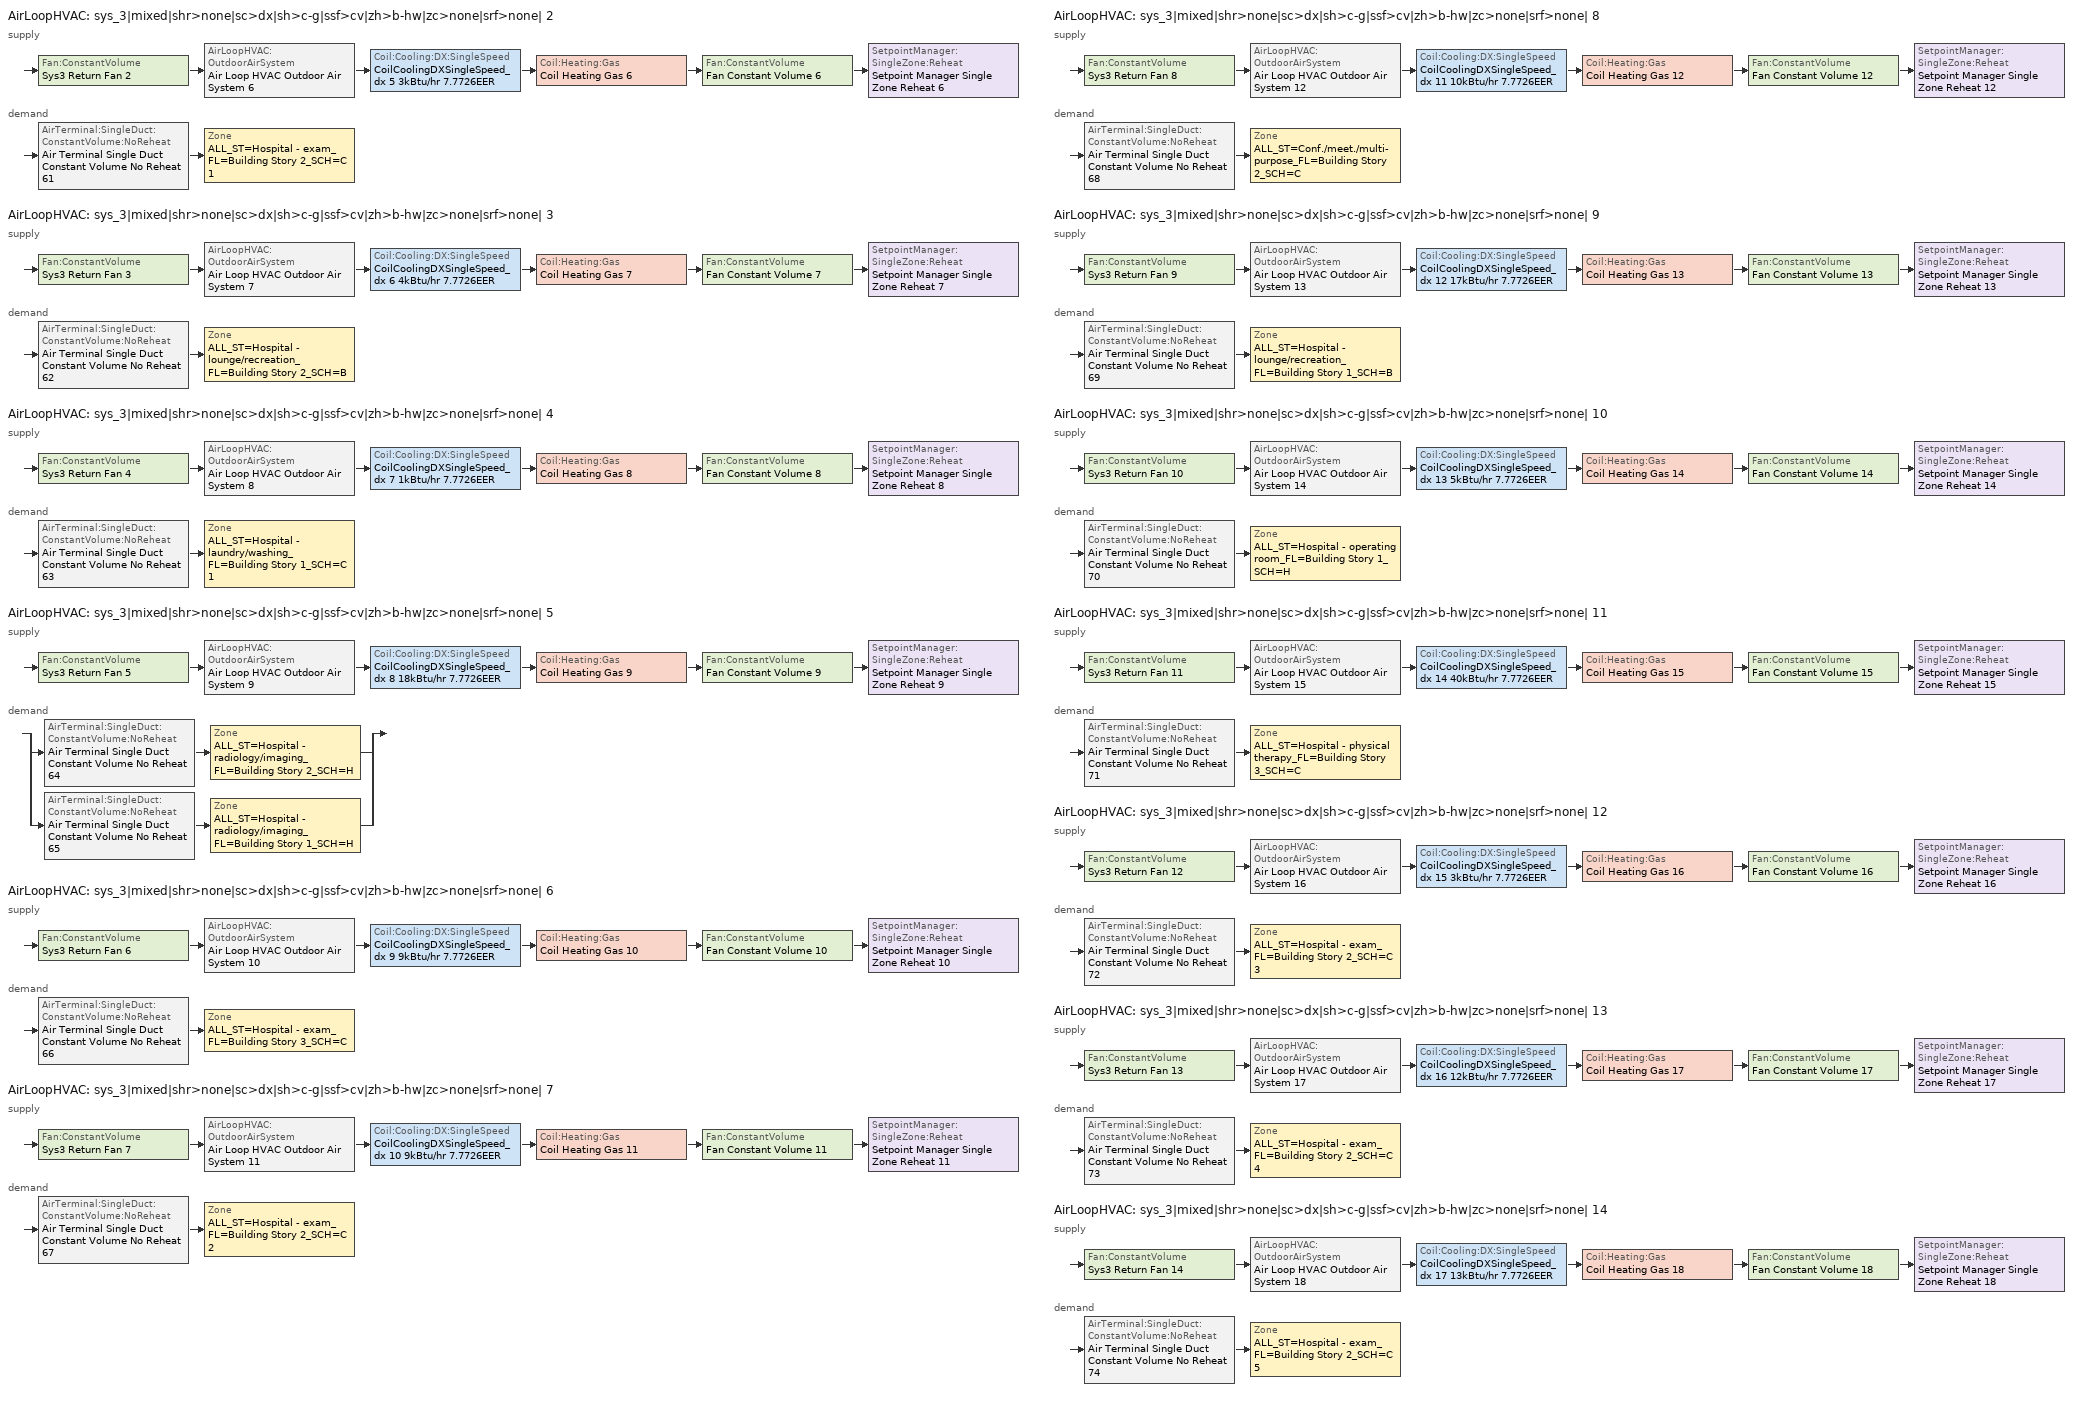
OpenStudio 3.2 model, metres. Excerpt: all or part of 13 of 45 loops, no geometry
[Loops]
AirLoopHVAC 'sys_3|mixed|shr>none|sc>dx|sh>c-g|ssf>cv|zh>b-hw|zc>none|srf>none| 2'
 supply: Fan:ConstantVolume 'Sys3 Return Fan 2' > AirLoopHVAC:OutdoorAirSystem 'Air Loop HVAC Outdoor Air System 6' > Coil:Cooling:DX:SingleSpeed 'CoilCoolingDXSingleSpeed_dx 5 3kBtu/hr 7.7726EER' > Coil:Heating:Gas 'Coil Heating Gas 6' > Fan:ConstantVolume 'Fan Constant Volume 6' > SetpointManager:SingleZone:Reheat 'Setpoint Manager Single Zone Reheat 6'
 demand: AirTerminal:SingleDuct:ConstantVolume:NoReheat 'Air Terminal Single Duct Constant Volume No Reheat 61' > Zone 'ALL_ST=Hospital - exam_FL=Building Story 2_SCH=C 1'
AirLoopHVAC 'sys_3|mixed|shr>none|sc>dx|sh>c-g|ssf>cv|zh>b-hw|zc>none|srf>none| 3'
 supply: Fan:ConstantVolume 'Sys3 Return Fan 3' > AirLoopHVAC:OutdoorAirSystem 'Air Loop HVAC Outdoor Air System 7' > Coil:Cooling:DX:SingleSpeed 'CoilCoolingDXSingleSpeed_dx 6 4kBtu/hr 7.7726EER' > Coil:Heating:Gas 'Coil Heating Gas 7' > Fan:ConstantVolume 'Fan Constant Volume 7' > SetpointManager:SingleZone:Reheat 'Setpoint Manager Single Zone Reheat 7'
 demand: AirTerminal:SingleDuct:ConstantVolume:NoReheat 'Air Terminal Single Duct Constant Volume No Reheat 62' > Zone 'ALL_ST=Hospital - lounge/recreation_FL=Building Story 2_SCH=B'
AirLoopHVAC 'sys_3|mixed|shr>none|sc>dx|sh>c-g|ssf>cv|zh>b-hw|zc>none|srf>none| 4'
 supply: Fan:ConstantVolume 'Sys3 Return Fan 4' > AirLoopHVAC:OutdoorAirSystem 'Air Loop HVAC Outdoor Air System 8' > Coil:Cooling:DX:SingleSpeed 'CoilCoolingDXSingleSpeed_dx 7 1kBtu/hr 7.7726EER' > Coil:Heating:Gas 'Coil Heating Gas 8' > Fan:ConstantVolume 'Fan Constant Volume 8' > SetpointManager:SingleZone:Reheat 'Setpoint Manager Single Zone Reheat 8'
 demand: AirTerminal:SingleDuct:ConstantVolume:NoReheat 'Air Terminal Single Duct Constant Volume No Reheat 63' > Zone 'ALL_ST=Hospital - laundry/washing_FL=Building Story 1_SCH=C 1'
AirLoopHVAC 'sys_3|mixed|shr>none|sc>dx|sh>c-g|ssf>cv|zh>b-hw|zc>none|srf>none| 5'
 supply: Fan:ConstantVolume 'Sys3 Return Fan 5' > AirLoopHVAC:OutdoorAirSystem 'Air Loop HVAC Outdoor Air System 9' > Coil:Cooling:DX:SingleSpeed 'CoilCoolingDXSingleSpeed_dx 8 18kBtu/hr 7.7726EER' > Coil:Heating:Gas 'Coil Heating Gas 9' > Fan:ConstantVolume 'Fan Constant Volume 9' > SetpointManager:SingleZone:Reheat 'Setpoint Manager Single Zone Reheat 9'
 demand: split
  | AirTerminal:SingleDuct:ConstantVolume:NoReheat 'Air Terminal Single Duct Constant Volume No Reheat 64' > Zone 'ALL_ST=Hospital - radiology/imaging_FL=Building Story 2_SCH=H'
  | AirTerminal:SingleDuct:ConstantVolume:NoReheat 'Air Terminal Single Duct Constant Volume No Reheat 65' > Zone 'ALL_ST=Hospital - radiology/imaging_FL=Building Story 1_SCH=H'
AirLoopHVAC 'sys_3|mixed|shr>none|sc>dx|sh>c-g|ssf>cv|zh>b-hw|zc>none|srf>none| 6'
 supply: Fan:ConstantVolume 'Sys3 Return Fan 6' > AirLoopHVAC:OutdoorAirSystem 'Air Loop HVAC Outdoor Air System 10' > Coil:Cooling:DX:SingleSpeed 'CoilCoolingDXSingleSpeed_dx 9 9kBtu/hr 7.7726EER' > Coil:Heating:Gas 'Coil Heating Gas 10' > Fan:ConstantVolume 'Fan Constant Volume 10' > SetpointManager:SingleZone:Reheat 'Setpoint Manager Single Zone Reheat 10'
 demand: AirTerminal:SingleDuct:ConstantVolume:NoReheat 'Air Terminal Single Duct Constant Volume No Reheat 66' > Zone 'ALL_ST=Hospital - exam_FL=Building Story 3_SCH=C'
AirLoopHVAC 'sys_3|mixed|shr>none|sc>dx|sh>c-g|ssf>cv|zh>b-hw|zc>none|srf>none| 7'
 supply: Fan:ConstantVolume 'Sys3 Return Fan 7' > AirLoopHVAC:OutdoorAirSystem 'Air Loop HVAC Outdoor Air System 11' > Coil:Cooling:DX:SingleSpeed 'CoilCoolingDXSingleSpeed_dx 10 9kBtu/hr 7.7726EER' > Coil:Heating:Gas 'Coil Heating Gas 11' > Fan:ConstantVolume 'Fan Constant Volume 11' > SetpointManager:SingleZone:Reheat 'Setpoint Manager Single Zone Reheat 11'
 demand: AirTerminal:SingleDuct:ConstantVolume:NoReheat 'Air Terminal Single Duct Constant Volume No Reheat 67' > Zone 'ALL_ST=Hospital - exam_FL=Building Story 2_SCH=C 2'
AirLoopHVAC 'sys_3|mixed|shr>none|sc>dx|sh>c-g|ssf>cv|zh>b-hw|zc>none|srf>none| 8'
 supply: Fan:ConstantVolume 'Sys3 Return Fan 8' > AirLoopHVAC:OutdoorAirSystem 'Air Loop HVAC Outdoor Air System 12' > Coil:Cooling:DX:SingleSpeed 'CoilCoolingDXSingleSpeed_dx 11 10kBtu/hr 7.7726EER' > Coil:Heating:Gas 'Coil Heating Gas 12' > Fan:ConstantVolume 'Fan Constant Volume 12' > SetpointManager:SingleZone:Reheat 'Setpoint Manager Single Zone Reheat 12'
 demand: AirTerminal:SingleDuct:ConstantVolume:NoReheat 'Air Terminal Single Duct Constant Volume No Reheat 68' > Zone 'ALL_ST=Conf./meet./multi-purpose_FL=Building Story 2_SCH=C'
AirLoopHVAC 'sys_3|mixed|shr>none|sc>dx|sh>c-g|ssf>cv|zh>b-hw|zc>none|srf>none| 9'
 supply: Fan:ConstantVolume 'Sys3 Return Fan 9' > AirLoopHVAC:OutdoorAirSystem 'Air Loop HVAC Outdoor Air System 13' > Coil:Cooling:DX:SingleSpeed 'CoilCoolingDXSingleSpeed_dx 12 17kBtu/hr 7.7726EER' > Coil:Heating:Gas 'Coil Heating Gas 13' > Fan:ConstantVolume 'Fan Constant Volume 13' > SetpointManager:SingleZone:Reheat 'Setpoint Manager Single Zone Reheat 13'
 demand: AirTerminal:SingleDuct:ConstantVolume:NoReheat 'Air Terminal Single Duct Constant Volume No Reheat 69' > Zone 'ALL_ST=Hospital - lounge/recreation_FL=Building Story 1_SCH=B'
AirLoopHVAC 'sys_3|mixed|shr>none|sc>dx|sh>c-g|ssf>cv|zh>b-hw|zc>none|srf>none| 10'
 supply: Fan:ConstantVolume 'Sys3 Return Fan 10' > AirLoopHVAC:OutdoorAirSystem 'Air Loop HVAC Outdoor Air System 14' > Coil:Cooling:DX:SingleSpeed 'CoilCoolingDXSingleSpeed_dx 13 5kBtu/hr 7.7726EER' > Coil:Heating:Gas 'Coil Heating Gas 14' > Fan:ConstantVolume 'Fan Constant Volume 14' > SetpointManager:SingleZone:Reheat 'Setpoint Manager Single Zone Reheat 14'
 demand: AirTerminal:SingleDuct:ConstantVolume:NoReheat 'Air Terminal Single Duct Constant Volume No Reheat 70' > Zone 'ALL_ST=Hospital - operating room_FL=Building Story 1_SCH=H'
AirLoopHVAC 'sys_3|mixed|shr>none|sc>dx|sh>c-g|ssf>cv|zh>b-hw|zc>none|srf>none| 11'
 supply: Fan:ConstantVolume 'Sys3 Return Fan 11' > AirLoopHVAC:OutdoorAirSystem 'Air Loop HVAC Outdoor Air System 15' > Coil:Cooling:DX:SingleSpeed 'CoilCoolingDXSingleSpeed_dx 14 40kBtu/hr 7.7726EER' > Coil:Heating:Gas 'Coil Heating Gas 15' > Fan:ConstantVolume 'Fan Constant Volume 15' > SetpointManager:SingleZone:Reheat 'Setpoint Manager Single Zone Reheat 15'
 demand: AirTerminal:SingleDuct:ConstantVolume:NoReheat 'Air Terminal Single Duct Constant Volume No Reheat 71' > Zone 'ALL_ST=Hospital - physical therapy_FL=Building Story 3_SCH=C'
AirLoopHVAC 'sys_3|mixed|shr>none|sc>dx|sh>c-g|ssf>cv|zh>b-hw|zc>none|srf>none| 12'
 supply: Fan:ConstantVolume 'Sys3 Return Fan 12' > AirLoopHVAC:OutdoorAirSystem 'Air Loop HVAC Outdoor Air System 16' > Coil:Cooling:DX:SingleSpeed 'CoilCoolingDXSingleSpeed_dx 15 3kBtu/hr 7.7726EER' > Coil:Heating:Gas 'Coil Heating Gas 16' > Fan:ConstantVolume 'Fan Constant Volume 16' > SetpointManager:SingleZone:Reheat 'Setpoint Manager Single Zone Reheat 16'
 demand: AirTerminal:SingleDuct:ConstantVolume:NoReheat 'Air Terminal Single Duct Constant Volume No Reheat 72' > Zone 'ALL_ST=Hospital - exam_FL=Building Story 2_SCH=C 3'
AirLoopHVAC 'sys_3|mixed|shr>none|sc>dx|sh>c-g|ssf>cv|zh>b-hw|zc>none|srf>none| 13'
 supply: Fan:ConstantVolume 'Sys3 Return Fan 13' > AirLoopHVAC:OutdoorAirSystem 'Air Loop HVAC Outdoor Air System 17' > Coil:Cooling:DX:SingleSpeed 'CoilCoolingDXSingleSpeed_dx 16 12kBtu/hr 7.7726EER' > Coil:Heating:Gas 'Coil Heating Gas 17' > Fan:ConstantVolume 'Fan Constant Volume 17' > SetpointManager:SingleZone:Reheat 'Setpoint Manager Single Zone Reheat 17'
 demand: AirTerminal:SingleDuct:ConstantVolume:NoReheat 'Air Terminal Single Duct Constant Volume No Reheat 73' > Zone 'ALL_ST=Hospital - exam_FL=Building Story 2_SCH=C 4'
AirLoopHVAC 'sys_3|mixed|shr>none|sc>dx|sh>c-g|ssf>cv|zh>b-hw|zc>none|srf>none| 14'
 supply: Fan:ConstantVolume 'Sys3 Return Fan 14' > AirLoopHVAC:OutdoorAirSystem 'Air Loop HVAC Outdoor Air System 18' > Coil:Cooling:DX:SingleSpeed 'CoilCoolingDXSingleSpeed_dx 17 13kBtu/hr 7.7726EER' > Coil:Heating:Gas 'Coil Heating Gas 18' > Fan:ConstantVolume 'Fan Constant Volume 18' > SetpointManager:SingleZone:Reheat 'Setpoint Manager Single Zone Reheat 18'
 demand: AirTerminal:SingleDuct:ConstantVolume:NoReheat 'Air Terminal Single Duct Constant Volume No Reheat 74' > Zone 'ALL_ST=Hospital - exam_FL=Building Story 2_SCH=C 5'
[Sizing:Zone] Zone Cooling Design Supply Air Temperature Input Method=TemperatureDifference; Zone Cooling Design Supply Air Temperature {C}=14; Zone Cooling Design Supply Air Temperature Difference {deltaC}=11; Zone Heating Design Supply Air Temperature Input Method=TemperatureDifference; Zone Heating Design Supply Air Temperature {C}=40; Zone Heating Design Supply Air Temperature Difference {deltaC}=21; Zone Cooling Design Supply Air Humidity Ratio {kg-H2O/kg-air}=0.0085; Zone Heating Design Supply Air Humidity Ratio {kg-H2O/kg-air}=0.008; Zone Heating Sizing Factor=1.3; Zone Cooling Sizing Factor=1.1; Cooling Design Air Flow Method=DesignDay; Heating Design Air Flow Method=DesignDay; Account for Dedicated Outdoor Air System=No; Dedicated Outdoor Air System Control Strategy=NeutralSupplyAir; Dedicated Outdoor Air Low Setpoint Temperature for Design {C}=autosize; Dedicated Outdoor Air High Setpoint Temperature for Design {C}=autosize
ALL_ST=Hospital - exam_FL=Building Story 2_SCH=C 1; ALL_ST=Hospital - lounge/recreation_FL=Building Story 2_SCH=B; ALL_ST=Hospital - laundry/washing_FL=Building Story 1_SCH=C 1; ALL_ST=Hospital - radiology/imaging_FL=Building Story 2_SCH=H; ALL_ST=Hospital - exam_FL=Building Story 3_SCH=C; ALL_ST=Hospital - exam_FL=Building Story 2_SCH=C 2; ALL_ST=Conf./meet./multi-purpose_FL=Building Story 2_SCH=C; ALL_ST=Hospital - lounge/recreation_FL=Building Story 1_SCH=B; ALL_ST=Hospital - operating room_FL=Building Story 1_SCH=H; ALL_ST=Hospital - physical therapy_FL=Building Story 3_SCH=C; ALL_ST=Hospital - exam_FL=Building Story 2_SCH=C 3; ALL_ST=Hospital - exam_FL=Building Story 2_SCH=C 4; ALL_ST=Hospital - exam_FL=Building Story 2_SCH=C 5; ALL_ST=Hospital - radiology/imaging_FL=Building Story 1_SCH=H
[Zone equipment]
ALL_ST=Hospital - exam_FL=Building Story 2_SCH=C 1: Air Terminal Single Duct Constant Volume No Reheat 61, Zone HVAC Baseboard Convective Water 61
ALL_ST=Hospital - lounge/recreation_FL=Building Story 2_SCH=B: Air Terminal Single Duct Constant Volume No Reheat 62, Zone HVAC Baseboard Convective Water 62
ALL_ST=Hospital - laundry/washing_FL=Building Story 1_SCH=C 1: Air Terminal Single Duct Constant Volume No Reheat 63, Zone HVAC Baseboard Convective Water 63
ALL_ST=Hospital - radiology/imaging_FL=Building Story 2_SCH=H: Air Terminal Single Duct Constant Volume No Reheat 64, Zone HVAC Baseboard Convective Water 64
ALL_ST=Hospital - exam_FL=Building Story 3_SCH=C: Air Terminal Single Duct Constant Volume No Reheat 66, Zone HVAC Baseboard Convective Water 66
ALL_ST=Hospital - exam_FL=Building Story 2_SCH=C 2: Air Terminal Single Duct Constant Volume No Reheat 67, Zone HVAC Baseboard Convective Water 67
ALL_ST=Conf./meet./multi-purpose_FL=Building Story 2_SCH=C: Air Terminal Single Duct Constant Volume No Reheat 68, Zone HVAC Baseboard Convective Water 68
ALL_ST=Hospital - lounge/recreation_FL=Building Story 1_SCH=B: Air Terminal Single Duct Constant Volume No Reheat 69, Zone HVAC Baseboard Convective Water 69
ALL_ST=Hospital - operating room_FL=Building Story 1_SCH=H: Air Terminal Single Duct Constant Volume No Reheat 70, Zone HVAC Baseboard Convective Water 70
ALL_ST=Hospital - physical therapy_FL=Building Story 3_SCH=C: Air Terminal Single Duct Constant Volume No Reheat 71, Zone HVAC Baseboard Convective Water 71
ALL_ST=Hospital - exam_FL=Building Story 2_SCH=C 3: Air Terminal Single Duct Constant Volume No Reheat 72, Zone HVAC Baseboard Convective Water 72
ALL_ST=Hospital - exam_FL=Building Story 2_SCH=C 4: Air Terminal Single Duct Constant Volume No Reheat 73, Zone HVAC Baseboard Convective Water 73
ALL_ST=Hospital - exam_FL=Building Story 2_SCH=C 5: Air Terminal Single Duct Constant Volume No Reheat 74, Zone HVAC Baseboard Convective Water 74
ALL_ST=Hospital - radiology/imaging_FL=Building Story 1_SCH=H: Air Terminal Single Duct Constant Volume No Reheat 65, Zone HVAC Baseboard Convective Water 65
[AirLoopHVAC] Design Supply Air Flow Rate {m3/s}=autosize; Design Return Air Flow Fraction of Supply Air Flow=1
Name | Availability Schedule
sys_3|mixed|shr>none|sc>dx|sh>c-g|ssf>cv|zh>b-hw|zc>none|srf>none| 2 | sys_3|mixed|shr>none|sc>dx|sh>c-g|ssf>cv|zh>b-hw|zc>none|srf>none| 2 Occ Sch
sys_3|mixed|shr>none|sc>dx|sh>c-g|ssf>cv|zh>b-hw|zc>none|srf>none| 3 | sys_3|mixed|shr>none|sc>dx|sh>c-g|ssf>cv|zh>b-hw|zc>none|srf>none| 3 Occ Sch
sys_3|mixed|shr>none|sc>dx|sh>c-g|ssf>cv|zh>b-hw|zc>none|srf>none| 4 | sys_3|mixed|shr>none|sc>dx|sh>c-g|ssf>cv|zh>b-hw|zc>none|srf>none| 4 Occ Sch
sys_3|mixed|shr>none|sc>dx|sh>c-g|ssf>cv|zh>b-hw|zc>none|srf>none| 5 | sys_3|mixed|shr>none|sc>dx|sh>c-g|ssf>cv|zh>b-hw|zc>none|srf>none| 5 Occ Sch
sys_3|mixed|shr>none|sc>dx|sh>c-g|ssf>cv|zh>b-hw|zc>none|srf>none| 6 | sys_3|mixed|shr>none|sc>dx|sh>c-g|ssf>cv|zh>b-hw|zc>none|srf>none| 6 Occ Sch
sys_3|mixed|shr>none|sc>dx|sh>c-g|ssf>cv|zh>b-hw|zc>none|srf>none| 7 | sys_3|mixed|shr>none|sc>dx|sh>c-g|ssf>cv|zh>b-hw|zc>none|srf>none| 7 Occ Sch
sys_3|mixed|shr>none|sc>dx|sh>c-g|ssf>cv|zh>b-hw|zc>none|srf>none| 8 | sys_3|mixed|shr>none|sc>dx|sh>c-g|ssf>cv|zh>b-hw|zc>none|srf>none| 8 Occ Sch
sys_3|mixed|shr>none|sc>dx|sh>c-g|ssf>cv|zh>b-hw|zc>none|srf>none| 9 | sys_3|mixed|shr>none|sc>dx|sh>c-g|ssf>cv|zh>b-hw|zc>none|srf>none| 9 Occ Sch
sys_3|mixed|shr>none|sc>dx|sh>c-g|ssf>cv|zh>b-hw|zc>none|srf>none| 10 | sys_3|mixed|shr>none|sc>dx|sh>c-g|ssf>cv|zh>b-hw|zc>none|srf>none| 10 Occ Sch
sys_3|mixed|shr>none|sc>dx|sh>c-g|ssf>cv|zh>b-hw|zc>none|srf>none| 11 | sys_3|mixed|shr>none|sc>dx|sh>c-g|ssf>cv|zh>b-hw|zc>none|srf>none| 11 Occ Sch
sys_3|mixed|shr>none|sc>dx|sh>c-g|ssf>cv|zh>b-hw|zc>none|srf>none| 12 | sys_3|mixed|shr>none|sc>dx|sh>c-g|ssf>cv|zh>b-hw|zc>none|srf>none| 12 Occ Sch
sys_3|mixed|shr>none|sc>dx|sh>c-g|ssf>cv|zh>b-hw|zc>none|srf>none| 13 | sys_3|mixed|shr>none|sc>dx|sh>c-g|ssf>cv|zh>b-hw|zc>none|srf>none| 13 Occ Sch
sys_3|mixed|shr>none|sc>dx|sh>c-g|ssf>cv|zh>b-hw|zc>none|srf>none| 14 | sys_3|mixed|shr>none|sc>dx|sh>c-g|ssf>cv|zh>b-hw|zc>none|srf>none| 14 Occ Sch
[Sizing:System] Type of Load to Size On=Sensible; Design Outdoor Air Flow Rate {m3/s}=Autosize; Central Heating Maximum System Air Flow Ratio=1; Preheat Design Temperature {C}=7; Preheat Design Humidity Ratio {kg-H2O/kg-Air}=0.008; Precool Design Temperature {C}=13; Precool Design Humidity Ratio {kg-H2O/kg-Air}=0.008; Central Cooling Design Supply Air Temperature {C}=13; Central Heating Design Supply Air Temperature {C}=43; Sizing Option=NonCoincident; 100% Outdoor Air in Cooling=No; 100% Outdoor Air in Heating=No; Central Cooling Design Supply Air Humidity Ratio {kg-H2O/kg-Air}=0.0085; Central Heating Design Supply Air Humidity Ratio {kg-H2O/kg-Air}=0.008; Cooling Design Air Flow Method=DesignDay; Cooling Design Air Flow Rate {m3/s}=0; Heating Design Air Flow Method=DesignDay; Heating Design Air Flow Rate {m3/s}=0; System Outdoor Air Method=ZoneSum; Zone Maximum Outdoor Air Fraction=1; Cooling Supply Air Flow Rate Per Floor Area {m3/s-m2}=0.00996765; Cooling Fraction of Autosized Cooling Supply Air Flow Rate=1; Cooling Supply Air Flow Rate Per Unit Cooling Capacity {m3/s-W}=3.94755e-05; Heating Supply Air Flow Rate Per Floor Area {m3/s-m2}=0.00996765; Heating Fraction of Autosized Heating Supply Air Flow Rate=1; Heating Fraction of Autosized Cooling Supply Air Flow Rate=1; Heating Supply Air Flow Rate Per Unit Heating Capacity {m3/s-W}=3.15882e-05; Cooling Design Capacity Method=CoolingDesignCapacity; Cooling Design Capacity {W}=autosize; Cooling Design Capacity Per Floor Area {W/m2}=234.7; Fraction of Autosized Cooling Design Capacity=1; Heating Design Capacity Method=HeatingDesignCapacity; Heating Design Capacity {W}=autosize; Heating Design Capacity Per Floor Area {W/m2}=157; Fraction of Autosized Heating Design Capacity=1; Central Cooling Capacity Control Method=OnOff
sys_3|mixed|shr>none|sc>dx|sh>c-g|ssf>cv|zh>b-hw|zc>none|srf>none| 2; sys_3|mixed|shr>none|sc>dx|sh>c-g|ssf>cv|zh>b-hw|zc>none|srf>none| 3; sys_3|mixed|shr>none|sc>dx|sh>c-g|ssf>cv|zh>b-hw|zc>none|srf>none| 4; sys_3|mixed|shr>none|sc>dx|sh>c-g|ssf>cv|zh>b-hw|zc>none|srf>none| 5; sys_3|mixed|shr>none|sc>dx|sh>c-g|ssf>cv|zh>b-hw|zc>none|srf>none| 6; sys_3|mixed|shr>none|sc>dx|sh>c-g|ssf>cv|zh>b-hw|zc>none|srf>none| 7; sys_3|mixed|shr>none|sc>dx|sh>c-g|ssf>cv|zh>b-hw|zc>none|srf>none| 8; sys_3|mixed|shr>none|sc>dx|sh>c-g|ssf>cv|zh>b-hw|zc>none|srf>none| 9; sys_3|mixed|shr>none|sc>dx|sh>c-g|ssf>cv|zh>b-hw|zc>none|srf>none| 10; sys_3|mixed|shr>none|sc>dx|sh>c-g|ssf>cv|zh>b-hw|zc>none|srf>none| 11; sys_3|mixed|shr>none|sc>dx|sh>c-g|ssf>cv|zh>b-hw|zc>none|srf>none| 12; sys_3|mixed|shr>none|sc>dx|sh>c-g|ssf>cv|zh>b-hw|zc>none|srf>none| 13; sys_3|mixed|shr>none|sc>dx|sh>c-g|ssf>cv|zh>b-hw|zc>none|srf>none| 14
[Fan:ConstantVolume] Availability Schedule=Always On Discrete; Maximum Flow Rate {m3/s}=AutoSize
Name | Fan Total Efficiency | Pressure Rise {Pa} | Motor Efficiency
Fan Constant Volume 6; Fan Constant Volume 7; Fan Constant Volume 8; Fan Constant Volume 9; Fan Constant Volume 10; Fan Constant Volume 11; Fan Constant Volume 12; Fan Constant Volume 13; Fan Constant Volume 14; Fan Constant Volume 15; Fan Constant Volume 16; Fan Constant Volume 17; Fan Constant Volume 18 | 0.39975 | 640 | 0.615
Sys3 Return Fan 2; Sys3 Return Fan 3; Sys3 Return Fan 4; Sys3 Return Fan 5; Sys3 Return Fan 6; Sys3 Return Fan 7; Sys3 Return Fan 8; Sys3 Return Fan 9; Sys3 Return Fan 10; Sys3 Return Fan 11; Sys3 Return Fan 12; Sys3 Return Fan 13; Sys3 Return Fan 14 | 0.25 | 150 | 0.385
[Coil:Heating:Gas] Availability Schedule=Always On Discrete; Gas Burner Efficiency=0.8; Nominal Capacity {W}=AutoSize; Parasitic Electric Load {W}=0; Part Load Fraction Correlation Curve=FURNACE-EFFPLR-NECB2011; Parasitic Gas Load {W}=0
Coil Heating Gas 6; Coil Heating Gas 7; Coil Heating Gas 8; Coil Heating Gas 9; Coil Heating Gas 10; Coil Heating Gas 11; Coil Heating Gas 12; Coil Heating Gas 13; Coil Heating Gas 14; Coil Heating Gas 15; Coil Heating Gas 16; Coil Heating Gas 17; Coil Heating Gas 18
[Coil:Cooling:DX:SingleSpeed] Availability Schedule=Always On Discrete; Rated Total Cooling Capacity {W}=autosize; Rated Sensible Heat Ratio=autosize; Rated COP {W/W}=2.72426; Rated Air Flow Rate {m3/s}=autosize; Rated Evaporator Fan Power Per Volume Flow Rate {W/(m3/s)}=773.3; Total Cooling Capacity Function of Temperature Curve=DXCOOL-NECB2011-REF-CAPFT; Total Cooling Capacity Function of Flow Fraction Curve=DXCOOL-NECB2011-REF-CAPFFLOW; Energy Input Ratio Function of Temperature Curve=DXCOOL-NECB2011-REF-COOLEIRFT; Energy Input Ratio Function of Flow Fraction Curve=DXCOOL-NECB2011-REF-COOLEIRFFLOW; Part Load Fraction Correlation Curve=DXCOOL-NECB2011-REF-COOLPLFFPLR; Minimum Outdoor Dry-Bulb Temperature for Compressor Operation {C}=-25; Condenser Type=AirCooled; Evaporative Condenser Effectiveness=0; Evaporative Condenser Air Flow Rate {m3/s}=Autosize; Evaporative Condenser Pump Rated Power Consumption {W}=Autosize; Crankcase Heater Capacity {W}=0; Maximum Outdoor Dry-Bulb Temperature for Crankcase Heater Operation {C}=0; Basin Heater Capacity {W/K}=0; Basin Heater Setpoint Temperature {C}=10
CoilCoolingDXSingleSpeed_dx 5 3kBtu/hr 7.7726EER; CoilCoolingDXSingleSpeed_dx 6 4kBtu/hr 7.7726EER; CoilCoolingDXSingleSpeed_dx 7 1kBtu/hr 7.7726EER; CoilCoolingDXSingleSpeed_dx 8 18kBtu/hr 7.7726EER; CoilCoolingDXSingleSpeed_dx 9 9kBtu/hr 7.7726EER; CoilCoolingDXSingleSpeed_dx 10 9kBtu/hr 7.7726EER; CoilCoolingDXSingleSpeed_dx 11 10kBtu/hr 7.7726EER; CoilCoolingDXSingleSpeed_dx 12 17kBtu/hr 7.7726EER; CoilCoolingDXSingleSpeed_dx 13 5kBtu/hr 7.7726EER; CoilCoolingDXSingleSpeed_dx 14 40kBtu/hr 7.7726EER; CoilCoolingDXSingleSpeed_dx 15 3kBtu/hr 7.7726EER; CoilCoolingDXSingleSpeed_dx 16 12kBtu/hr 7.7726EER; CoilCoolingDXSingleSpeed_dx 17 13kBtu/hr 7.7726EER
[Controller:OutdoorAir] Minimum Outdoor Air Flow Rate {m3/s}=autosize; Maximum Outdoor Air Flow Rate {m3/s}=Autosize; Economizer Control Type=NoEconomizer; Economizer Control Action Type=ModulateFlow; Economizer Maximum Limit Dry-Bulb Temperature {C}=28; Economizer Maximum Limit Enthalpy {J/kg}=64000; Economizer Minimum Limit Dry-Bulb Temperature {C}=-100; Lockout Type=NoLockout; Minimum Limit Type=FixedMinimum; High Humidity Control=No; Heat Recovery Bypass Control Type=BypassWhenWithinEconomizerLimits
Name | Minimum Outdoor Air Schedule | Controller Mechanical Ventilation
Controller Outdoor Air 6 | sys_3|mixed|shr>none|sc>dx|sh>c-g|ssf>cv|zh>b-hw|zc>none|srf>none| 2 Occ Sch | Controller Mechanical Ventilation 6
Controller Outdoor Air 7 | sys_3|mixed|shr>none|sc>dx|sh>c-g|ssf>cv|zh>b-hw|zc>none|srf>none| 3 Occ Sch | Controller Mechanical Ventilation 7
Controller Outdoor Air 8 | sys_3|mixed|shr>none|sc>dx|sh>c-g|ssf>cv|zh>b-hw|zc>none|srf>none| 4 Occ Sch | Controller Mechanical Ventilation 8
Controller Outdoor Air 9 | sys_3|mixed|shr>none|sc>dx|sh>c-g|ssf>cv|zh>b-hw|zc>none|srf>none| 5 Occ Sch | Controller Mechanical Ventilation 9
Controller Outdoor Air 10 | sys_3|mixed|shr>none|sc>dx|sh>c-g|ssf>cv|zh>b-hw|zc>none|srf>none| 6 Occ Sch | Controller Mechanical Ventilation 10
Controller Outdoor Air 11 | sys_3|mixed|shr>none|sc>dx|sh>c-g|ssf>cv|zh>b-hw|zc>none|srf>none| 7 Occ Sch | Controller Mechanical Ventilation 11
Controller Outdoor Air 12 | sys_3|mixed|shr>none|sc>dx|sh>c-g|ssf>cv|zh>b-hw|zc>none|srf>none| 8 Occ Sch | Controller Mechanical Ventilation 12
Controller Outdoor Air 13 | sys_3|mixed|shr>none|sc>dx|sh>c-g|ssf>cv|zh>b-hw|zc>none|srf>none| 9 Occ Sch | Controller Mechanical Ventilation 13
Controller Outdoor Air 14 | sys_3|mixed|shr>none|sc>dx|sh>c-g|ssf>cv|zh>b-hw|zc>none|srf>none| 10 Occ Sch | Controller Mechanical Ventilation 14
Controller Outdoor Air 15 | sys_3|mixed|shr>none|sc>dx|sh>c-g|ssf>cv|zh>b-hw|zc>none|srf>none| 11 Occ Sch | Controller Mechanical Ventilation 15
Controller Outdoor Air 16 | sys_3|mixed|shr>none|sc>dx|sh>c-g|ssf>cv|zh>b-hw|zc>none|srf>none| 12 Occ Sch | Controller Mechanical Ventilation 16
Controller Outdoor Air 17 | sys_3|mixed|shr>none|sc>dx|sh>c-g|ssf>cv|zh>b-hw|zc>none|srf>none| 13 Occ Sch | Controller Mechanical Ventilation 17
Controller Outdoor Air 18 | sys_3|mixed|shr>none|sc>dx|sh>c-g|ssf>cv|zh>b-hw|zc>none|srf>none| 14 Occ Sch | Controller Mechanical Ventilation 18
[Controller:MechanicalVentilation] Availability Schedule=Always On Discrete; System Outdoor Air Method=ZoneSum
Controller Mechanical Ventilation 6; Controller Mechanical Ventilation 7; Controller Mechanical Ventilation 8; Controller Mechanical Ventilation 9; Controller Mechanical Ventilation 10; Controller Mechanical Ventilation 11; Controller Mechanical Ventilation 12; Controller Mechanical Ventilation 13; Controller Mechanical Ventilation 14; Controller Mechanical Ventilation 15; Controller Mechanical Ventilation 16; Controller Mechanical Ventilation 17; Controller Mechanical Ventilation 18
[AirLoopHVAC:OutdoorAirSystem]
Name | Controller
Air Loop HVAC Outdoor Air System 6 | Controller Outdoor Air 6
Air Loop HVAC Outdoor Air System 7 | Controller Outdoor Air 7
Air Loop HVAC Outdoor Air System 8 | Controller Outdoor Air 8
Air Loop HVAC Outdoor Air System 9 | Controller Outdoor Air 9
Air Loop HVAC Outdoor Air System 10 | Controller Outdoor Air 10
Air Loop HVAC Outdoor Air System 11 | Controller Outdoor Air 11
Air Loop HVAC Outdoor Air System 12 | Controller Outdoor Air 12
Air Loop HVAC Outdoor Air System 13 | Controller Outdoor Air 13
Air Loop HVAC Outdoor Air System 14 | Controller Outdoor Air 14
Air Loop HVAC Outdoor Air System 15 | Controller Outdoor Air 15
Air Loop HVAC Outdoor Air System 16 | Controller Outdoor Air 16
Air Loop HVAC Outdoor Air System 17 | Controller Outdoor Air 17
Air Loop HVAC Outdoor Air System 18 | Controller Outdoor Air 18
[SetpointManager:SingleZone:Reheat] Minimum Supply Air Temperature {C}=13; Maximum Supply Air Temperature {C}=43
Name | Control Zone
Setpoint Manager Single Zone Reheat 6 | ALL_ST=Hospital - exam_FL=Building Story 2_SCH=C 1
Setpoint Manager Single Zone Reheat 7 | ALL_ST=Hospital - lounge/recreation_FL=Building Story 2_SCH=B
Setpoint Manager Single Zone Reheat 8 | ALL_ST=Hospital - laundry/washing_FL=Building Story 1_SCH=C 1
Setpoint Manager Single Zone Reheat 9 | ALL_ST=Hospital - radiology/imaging_FL=Building Story 2_SCH=H
Setpoint Manager Single Zone Reheat 10 | ALL_ST=Hospital - exam_FL=Building Story 3_SCH=C
Setpoint Manager Single Zone Reheat 11 | ALL_ST=Hospital - exam_FL=Building Story 2_SCH=C 2
Setpoint Manager Single Zone Reheat 12 | ALL_ST=Conf./meet./multi-purpose_FL=Building Story 2_SCH=C
Setpoint Manager Single Zone Reheat 13 | ALL_ST=Hospital - lounge/recreation_FL=Building Story 1_SCH=B
Setpoint Manager Single Zone Reheat 14 | ALL_ST=Hospital - operating room_FL=Building Story 1_SCH=H
Setpoint Manager Single Zone Reheat 15 | ALL_ST=Hospital - physical therapy_FL=Building Story 3_SCH=C
Setpoint Manager Single Zone Reheat 16 | ALL_ST=Hospital - exam_FL=Building Story 2_SCH=C 3
Setpoint Manager Single Zone Reheat 17 | ALL_ST=Hospital - exam_FL=Building Story 2_SCH=C 4
Setpoint Manager Single Zone Reheat 18 | ALL_ST=Hospital - exam_FL=Building Story 2_SCH=C 5
[AirTerminal:SingleDuct:ConstantVolume:NoReheat] Availability Schedule=Always On Discrete; Maximum Air Flow Rate {m3/s}=AutoSize
Air Terminal Single Duct Constant Volume No Reheat 61; Air Terminal Single Duct Constant Volume No Reheat 62; Air Terminal Single Duct Constant Volume No Reheat 63; Air Terminal Single Duct Constant Volume No Reheat 64; Air Terminal Single Duct Constant Volume No Reheat 65; Air Terminal Single Duct Constant Volume No Reheat 66; Air Terminal Single Duct Constant Volume No Reheat 67; Air Terminal Single Duct Constant Volume No Reheat 68; Air Terminal Single Duct Constant Volume No Reheat 69; Air Terminal Single Duct Constant Volume No Reheat 70; Air Terminal Single Duct Constant Volume No Reheat 71; Air Terminal Single Duct Constant Volume No Reheat 72; Air Terminal Single Duct Constant Volume No Reheat 73; Air Terminal Single Duct Constant Volume No Reheat 74
[Schedule:Ruleset]
Name | Default Day Schedule | Summer Design Day Schedule | Winter Design Day Schedule
sys_3|mixed|shr>none|sc>dx|sh>c-g|ssf>cv|zh>b-hw|zc>none|srf>none| 10 Occ Sch | sys_3|mixed|shr>none|sc>dx|sh>c-g|ssf>cv|zh>b-hw|zc>none|srf>none| 10 Occ Sch Default | sys_3|mixed|shr>none|sc>dx|sh>c-g|ssf>cv|zh>b-hw|zc>none|srf>none| 10 Occ Sch Summer Design Day | sys_3|mixed|shr>none|sc>dx|sh>c-g|ssf>cv|zh>b-hw|zc>none|srf>none| 10 Occ Sch Winter Design Day
sys_3|mixed|shr>none|sc>dx|sh>c-g|ssf>cv|zh>b-hw|zc>none|srf>none| 11 Occ Sch | sys_3|mixed|shr>none|sc>dx|sh>c-g|ssf>cv|zh>b-hw|zc>none|srf>none| 11 Occ Sch Default | sys_3|mixed|shr>none|sc>dx|sh>c-g|ssf>cv|zh>b-hw|zc>none|srf>none| 11 Occ Sch Summer Design Day | sys_3|mixed|shr>none|sc>dx|sh>c-g|ssf>cv|zh>b-hw|zc>none|srf>none| 11 Occ Sch Winter Design Day
sys_3|mixed|shr>none|sc>dx|sh>c-g|ssf>cv|zh>b-hw|zc>none|srf>none| 12 Occ Sch | sys_3|mixed|shr>none|sc>dx|sh>c-g|ssf>cv|zh>b-hw|zc>none|srf>none| 12 Occ Sch Default | sys_3|mixed|shr>none|sc>dx|sh>c-g|ssf>cv|zh>b-hw|zc>none|srf>none| 12 Occ Sch Summer Design Day | sys_3|mixed|shr>none|sc>dx|sh>c-g|ssf>cv|zh>b-hw|zc>none|srf>none| 12 Occ Sch Winter Design Day
sys_3|mixed|shr>none|sc>dx|sh>c-g|ssf>cv|zh>b-hw|zc>none|srf>none| 13 Occ Sch | sys_3|mixed|shr>none|sc>dx|sh>c-g|ssf>cv|zh>b-hw|zc>none|srf>none| 13 Occ Sch Default | sys_3|mixed|shr>none|sc>dx|sh>c-g|ssf>cv|zh>b-hw|zc>none|srf>none| 13 Occ Sch Summer Design Day | sys_3|mixed|shr>none|sc>dx|sh>c-g|ssf>cv|zh>b-hw|zc>none|srf>none| 13 Occ Sch Winter Design Day
sys_3|mixed|shr>none|sc>dx|sh>c-g|ssf>cv|zh>b-hw|zc>none|srf>none| 14 Occ Sch | sys_3|mixed|shr>none|sc>dx|sh>c-g|ssf>cv|zh>b-hw|zc>none|srf>none| 14 Occ Sch Default | sys_3|mixed|shr>none|sc>dx|sh>c-g|ssf>cv|zh>b-hw|zc>none|srf>none| 14 Occ Sch Summer Design Day | sys_3|mixed|shr>none|sc>dx|sh>c-g|ssf>cv|zh>b-hw|zc>none|srf>none| 14 Occ Sch Winter Design Day
sys_3|mixed|shr>none|sc>dx|sh>c-g|ssf>cv|zh>b-hw|zc>none|srf>none| 2 Occ Sch | sys_3|mixed|shr>none|sc>dx|sh>c-g|ssf>cv|zh>b-hw|zc>none|srf>none| 2 Occ Sch Default | sys_3|mixed|shr>none|sc>dx|sh>c-g|ssf>cv|zh>b-hw|zc>none|srf>none| 2 Occ Sch Summer Design Day | sys_3|mixed|shr>none|sc>dx|sh>c-g|ssf>cv|zh>b-hw|zc>none|srf>none| 2 Occ Sch Winter Design Day
sys_3|mixed|shr>none|sc>dx|sh>c-g|ssf>cv|zh>b-hw|zc>none|srf>none| 3 Occ Sch | sys_3|mixed|shr>none|sc>dx|sh>c-g|ssf>cv|zh>b-hw|zc>none|srf>none| 3 Occ Sch Default | sys_3|mixed|shr>none|sc>dx|sh>c-g|ssf>cv|zh>b-hw|zc>none|srf>none| 3 Occ Sch Summer Design Day | sys_3|mixed|shr>none|sc>dx|sh>c-g|ssf>cv|zh>b-hw|zc>none|srf>none| 3 Occ Sch Winter Design Day
sys_3|mixed|shr>none|sc>dx|sh>c-g|ssf>cv|zh>b-hw|zc>none|srf>none| 4 Occ Sch | sys_3|mixed|shr>none|sc>dx|sh>c-g|ssf>cv|zh>b-hw|zc>none|srf>none| 4 Occ Sch Default | sys_3|mixed|shr>none|sc>dx|sh>c-g|ssf>cv|zh>b-hw|zc>none|srf>none| 4 Occ Sch Summer Design Day | sys_3|mixed|shr>none|sc>dx|sh>c-g|ssf>cv|zh>b-hw|zc>none|srf>none| 4 Occ Sch Winter Design Day
sys_3|mixed|shr>none|sc>dx|sh>c-g|ssf>cv|zh>b-hw|zc>none|srf>none| 5 Occ Sch | sys_3|mixed|shr>none|sc>dx|sh>c-g|ssf>cv|zh>b-hw|zc>none|srf>none| 5 Occ Sch Default | sys_3|mixed|shr>none|sc>dx|sh>c-g|ssf>cv|zh>b-hw|zc>none|srf>none| 5 Occ Sch Summer Design Day | sys_3|mixed|shr>none|sc>dx|sh>c-g|ssf>cv|zh>b-hw|zc>none|srf>none| 5 Occ Sch Winter Design Day
sys_3|mixed|shr>none|sc>dx|sh>c-g|ssf>cv|zh>b-hw|zc>none|srf>none| 6 Occ Sch | sys_3|mixed|shr>none|sc>dx|sh>c-g|ssf>cv|zh>b-hw|zc>none|srf>none| 6 Occ Sch Default | sys_3|mixed|shr>none|sc>dx|sh>c-g|ssf>cv|zh>b-hw|zc>none|srf>none| 6 Occ Sch Summer Design Day | sys_3|mixed|shr>none|sc>dx|sh>c-g|ssf>cv|zh>b-hw|zc>none|srf>none| 6 Occ Sch Winter Design Day
sys_3|mixed|shr>none|sc>dx|sh>c-g|ssf>cv|zh>b-hw|zc>none|srf>none| 7 Occ Sch | sys_3|mixed|shr>none|sc>dx|sh>c-g|ssf>cv|zh>b-hw|zc>none|srf>none| 7 Occ Sch Default | sys_3|mixed|shr>none|sc>dx|sh>c-g|ssf>cv|zh>b-hw|zc>none|srf>none| 7 Occ Sch Summer Design Day | sys_3|mixed|shr>none|sc>dx|sh>c-g|ssf>cv|zh>b-hw|zc>none|srf>none| 7 Occ Sch Winter Design Day
sys_3|mixed|shr>none|sc>dx|sh>c-g|ssf>cv|zh>b-hw|zc>none|srf>none| 8 Occ Sch | sys_3|mixed|shr>none|sc>dx|sh>c-g|ssf>cv|zh>b-hw|zc>none|srf>none| 8 Occ Sch Default | sys_3|mixed|shr>none|sc>dx|sh>c-g|ssf>cv|zh>b-hw|zc>none|srf>none| 8 Occ Sch Summer Design Day | sys_3|mixed|shr>none|sc>dx|sh>c-g|ssf>cv|zh>b-hw|zc>none|srf>none| 8 Occ Sch Winter Design Day
sys_3|mixed|shr>none|sc>dx|sh>c-g|ssf>cv|zh>b-hw|zc>none|srf>none| 9 Occ Sch | sys_3|mixed|shr>none|sc>dx|sh>c-g|ssf>cv|zh>b-hw|zc>none|srf>none| 9 Occ Sch Default | sys_3|mixed|shr>none|sc>dx|sh>c-g|ssf>cv|zh>b-hw|zc>none|srf>none| 9 Occ Sch Summer Design Day | sys_3|mixed|shr>none|sc>dx|sh>c-g|ssf>cv|zh>b-hw|zc>none|srf>none| 9 Occ Sch Winter Design Day
[Schedule:Day]
sys_3|mixed|shr>none|sc>dx|sh>c-g|ssf>cv|zh>b-hw|zc>none|srf>none| 10 Occ Sch Default; sys_3|mixed|shr>none|sc>dx|sh>c-g|ssf>cv|zh>b-hw|zc>none|srf>none| 10 Occ Sch Winter Design Day; sys_3|mixed|shr>none|sc>dx|sh>c-g|ssf>cv|zh>b-hw|zc>none|srf>none| 10 Occ Sch Summer Design Day; sys_3|mixed|shr>none|sc>dx|sh>c-g|ssf>cv|zh>b-hw|zc>none|srf>none| 11 Occ Sch Winter Design Day; sys_3|mixed|shr>none|sc>dx|sh>c-g|ssf>cv|zh>b-hw|zc>none|srf>none| 11 Occ Sch Summer Design Day; sys_3|mixed|shr>none|sc>dx|sh>c-g|ssf>cv|zh>b-hw|zc>none|srf>none| 12 Occ Sch Winter Design Day; sys_3|mixed|shr>none|sc>dx|sh>c-g|ssf>cv|zh>b-hw|zc>none|srf>none| 12 Occ Sch Summer Design Day; sys_3|mixed|shr>none|sc>dx|sh>c-g|ssf>cv|zh>b-hw|zc>none|srf>none| 13 Occ Sch Winter Design Day; sys_3|mixed|shr>none|sc>dx|sh>c-g|ssf>cv|zh>b-hw|zc>none|srf>none| 13 Occ Sch Summer Design Day; sys_3|mixed|shr>none|sc>dx|sh>c-g|ssf>cv|zh>b-hw|zc>none|srf>none| 14 Occ Sch Winter Design Day; sys_3|mixed|shr>none|sc>dx|sh>c-g|ssf>cv|zh>b-hw|zc>none|srf>none| 14 Occ Sch Summer Design Day; sys_3|mixed|shr>none|sc>dx|sh>c-g|ssf>cv|zh>b-hw|zc>none|srf>none| 2 Occ Sch Winter Design Day; sys_3|mixed|shr>none|sc>dx|sh>c-g|ssf>cv|zh>b-hw|zc>none|srf>none| 2 Occ Sch Summer Design Day; sys_3|mixed|shr>none|sc>dx|sh>c-g|ssf>cv|zh>b-hw|zc>none|srf>none| 3 Occ Sch Winter Design Day; sys_3|mixed|shr>none|sc>dx|sh>c-g|ssf>cv|zh>b-hw|zc>none|srf>none| 3 Occ Sch Summer Design Day; sys_3|mixed|shr>none|sc>dx|sh>c-g|ssf>cv|zh>b-hw|zc>none|srf>none| 4 Occ Sch Winter Design Day; sys_3|mixed|shr>none|sc>dx|sh>c-g|ssf>cv|zh>b-hw|zc>none|srf>none| 4 Occ Sch Summer Design Day; sys_3|mixed|shr>none|sc>dx|sh>c-g|ssf>cv|zh>b-hw|zc>none|srf>none| 5 Occ Sch Default; sys_3|mixed|shr>none|sc>dx|sh>c-g|ssf>cv|zh>b-hw|zc>none|srf>none| 5 Occ Sch Winter Design Day; sys_3|mixed|shr>none|sc>dx|sh>c-g|ssf>cv|zh>b-hw|zc>none|srf>none| 5 Occ Sch Summer Design Day; sys_3|mixed|shr>none|sc>dx|sh>c-g|ssf>cv|zh>b-hw|zc>none|srf>none| 6 Occ Sch Winter Design Day; sys_3|mixed|shr>none|sc>dx|sh>c-g|ssf>cv|zh>b-hw|zc>none|srf>none| 6 Occ Sch Summer Design Day; sys_3|mixed|shr>none|sc>dx|sh>c-g|ssf>cv|zh>b-hw|zc>none|srf>none| 7 Occ Sch Winter Design Day; sys_3|mixed|shr>none|sc>dx|sh>c-g|ssf>cv|zh>b-hw|zc>none|srf>none| 7 Occ Sch Summer Design Day; sys_3|mixed|shr>none|sc>dx|sh>c-g|ssf>cv|zh>b-hw|zc>none|srf>none| 8 Occ Sch Winter Design Day; sys_3|mixed|shr>none|sc>dx|sh>c-g|ssf>cv|zh>b-hw|zc>none|srf>none| 8 Occ Sch Summer Design Day; sys_3|mixed|shr>none|sc>dx|sh>c-g|ssf>cv|zh>b-hw|zc>none|srf>none| 9 Occ Sch Winter Design Day; sys_3|mixed|shr>none|sc>dx|sh>c-g|ssf>cv|zh>b-hw|zc>none|srf>none| 9 Occ Sch Summer Design Day: 24, 0, 1
sys_3|mixed|shr>none|sc>dx|sh>c-g|ssf>cv|zh>b-hw|zc>none|srf>none| 11 Occ Sch Default; sys_3|mixed|shr>none|sc>dx|sh>c-g|ssf>cv|zh>b-hw|zc>none|srf>none| 12 Occ Sch Default; sys_3|mixed|shr>none|sc>dx|sh>c-g|ssf>cv|zh>b-hw|zc>none|srf>none| 13 Occ Sch Default; sys_3|mixed|shr>none|sc>dx|sh>c-g|ssf>cv|zh>b-hw|zc>none|srf>none| 14 Occ Sch Default; sys_3|mixed|shr>none|sc>dx|sh>c-g|ssf>cv|zh>b-hw|zc>none|srf>none| 2 Occ Sch Default; sys_3|mixed|shr>none|sc>dx|sh>c-g|ssf>cv|zh>b-hw|zc>none|srf>none| 4 Occ Sch Default; sys_3|mixed|shr>none|sc>dx|sh>c-g|ssf>cv|zh>b-hw|zc>none|srf>none| 6 Occ Sch Default; sys_3|mixed|shr>none|sc>dx|sh>c-g|ssf>cv|zh>b-hw|zc>none|srf>none| 7 Occ Sch Default; sys_3|mixed|shr>none|sc>dx|sh>c-g|ssf>cv|zh>b-hw|zc>none|srf>none| 8 Occ Sch Default: 9, 0, 0, 21, 0, 1, 24, 0, 0
sys_3|mixed|shr>none|sc>dx|sh>c-g|ssf>cv|zh>b-hw|zc>none|srf>none| 11 Occ Sch Sunday; sys_3|mixed|shr>none|sc>dx|sh>c-g|ssf>cv|zh>b-hw|zc>none|srf>none| 12 Occ Sch Sunday; sys_3|mixed|shr>none|sc>dx|sh>c-g|ssf>cv|zh>b-hw|zc>none|srf>none| 13 Occ Sch Sunday; sys_3|mixed|shr>none|sc>dx|sh>c-g|ssf>cv|zh>b-hw|zc>none|srf>none| 14 Occ Sch Sunday; sys_3|mixed|shr>none|sc>dx|sh>c-g|ssf>cv|zh>b-hw|zc>none|srf>none| 2 Occ Sch Sunday; sys_3|mixed|shr>none|sc>dx|sh>c-g|ssf>cv|zh>b-hw|zc>none|srf>none| 4 Occ Sch Sunday; sys_3|mixed|shr>none|sc>dx|sh>c-g|ssf>cv|zh>b-hw|zc>none|srf>none| 6 Occ Sch Sunday; sys_3|mixed|shr>none|sc>dx|sh>c-g|ssf>cv|zh>b-hw|zc>none|srf>none| 7 Occ Sch Sunday; sys_3|mixed|shr>none|sc>dx|sh>c-g|ssf>cv|zh>b-hw|zc>none|srf>none| 8 Occ Sch Sunday: 11, 0, 0, 19, 0, 1, 24, 0, 0
sys_3|mixed|shr>none|sc>dx|sh>c-g|ssf>cv|zh>b-hw|zc>none|srf>none| 3 Occ Sch Default; sys_3|mixed|shr>none|sc>dx|sh>c-g|ssf>cv|zh>b-hw|zc>none|srf>none| 9 Occ Sch Default: 1, 0, 1, 10, 0, 0, 24, 0, 1
sys_3|mixed|shr>none|sc>dx|sh>c-g|ssf>cv|zh>b-hw|zc>none|srf>none| 3 Occ Sch Saturday; sys_3|mixed|shr>none|sc>dx|sh>c-g|ssf>cv|zh>b-hw|zc>none|srf>none| 9 Occ Sch Saturday: 2, 0, 1, 10, 0, 0, 24, 0, 1
sys_3|mixed|shr>none|sc>dx|sh>c-g|ssf>cv|zh>b-hw|zc>none|srf>none| 3 Occ Sch Sunday; sys_3|mixed|shr>none|sc>dx|sh>c-g|ssf>cv|zh>b-hw|zc>none|srf>none| 9 Occ Sch Sunday: 1, 0, 0, 2, 0, 1, 11, 0, 0, 23, 0, 1, 24, 0, 0
[Schedule:Rule] Date Specification Type=DateRange; Start Month=1; Start Day=1; End Month=12; End Day=31
Name | Schedule Ruleset | Rule Order | Day Schedule | Apply Sunday | Apply Saturday
sys_3|mixed|shr>none|sc>dx|sh>c-g|ssf>cv|zh>b-hw|zc>none|srf>none| 11 Occ Sch Sunday Rule | sys_3|mixed|shr>none|sc>dx|sh>c-g|ssf>cv|zh>b-hw|zc>none|srf>none| 11 Occ Sch | 0 | sys_3|mixed|shr>none|sc>dx|sh>c-g|ssf>cv|zh>b-hw|zc>none|srf>none| 11 Occ Sch Sunday | Yes
sys_3|mixed|shr>none|sc>dx|sh>c-g|ssf>cv|zh>b-hw|zc>none|srf>none| 12 Occ Sch Sunday Rule | sys_3|mixed|shr>none|sc>dx|sh>c-g|ssf>cv|zh>b-hw|zc>none|srf>none| 12 Occ Sch | 0 | sys_3|mixed|shr>none|sc>dx|sh>c-g|ssf>cv|zh>b-hw|zc>none|srf>none| 12 Occ Sch Sunday | Yes
sys_3|mixed|shr>none|sc>dx|sh>c-g|ssf>cv|zh>b-hw|zc>none|srf>none| 13 Occ Sch Sunday Rule | sys_3|mixed|shr>none|sc>dx|sh>c-g|ssf>cv|zh>b-hw|zc>none|srf>none| 13 Occ Sch | 0 | sys_3|mixed|shr>none|sc>dx|sh>c-g|ssf>cv|zh>b-hw|zc>none|srf>none| 13 Occ Sch Sunday | Yes
sys_3|mixed|shr>none|sc>dx|sh>c-g|ssf>cv|zh>b-hw|zc>none|srf>none| 14 Occ Sch Sunday Rule | sys_3|mixed|shr>none|sc>dx|sh>c-g|ssf>cv|zh>b-hw|zc>none|srf>none| 14 Occ Sch | 0 | sys_3|mixed|shr>none|sc>dx|sh>c-g|ssf>cv|zh>b-hw|zc>none|srf>none| 14 Occ Sch Sunday | Yes
sys_3|mixed|shr>none|sc>dx|sh>c-g|ssf>cv|zh>b-hw|zc>none|srf>none| 2 Occ Sch Sunday Rule | sys_3|mixed|shr>none|sc>dx|sh>c-g|ssf>cv|zh>b-hw|zc>none|srf>none| 2 Occ Sch | 0 | sys_3|mixed|shr>none|sc>dx|sh>c-g|ssf>cv|zh>b-hw|zc>none|srf>none| 2 Occ Sch Sunday | Yes
sys_3|mixed|shr>none|sc>dx|sh>c-g|ssf>cv|zh>b-hw|zc>none|srf>none| 3 Occ Sch Saturday Rule | sys_3|mixed|shr>none|sc>dx|sh>c-g|ssf>cv|zh>b-hw|zc>none|srf>none| 3 Occ Sch | 1 | sys_3|mixed|shr>none|sc>dx|sh>c-g|ssf>cv|zh>b-hw|zc>none|srf>none| 3 Occ Sch Saturday |  | Yes
sys_3|mixed|shr>none|sc>dx|sh>c-g|ssf>cv|zh>b-hw|zc>none|srf>none| 3 Occ Sch Sunday Rule | sys_3|mixed|shr>none|sc>dx|sh>c-g|ssf>cv|zh>b-hw|zc>none|srf>none| 3 Occ Sch | 0 | sys_3|mixed|shr>none|sc>dx|sh>c-g|ssf>cv|zh>b-hw|zc>none|srf>none| 3 Occ Sch Sunday | Yes
sys_3|mixed|shr>none|sc>dx|sh>c-g|ssf>cv|zh>b-hw|zc>none|srf>none| 4 Occ Sch Sunday Rule | sys_3|mixed|shr>none|sc>dx|sh>c-g|ssf>cv|zh>b-hw|zc>none|srf>none| 4 Occ Sch | 0 | sys_3|mixed|shr>none|sc>dx|sh>c-g|ssf>cv|zh>b-hw|zc>none|srf>none| 4 Occ Sch Sunday | Yes
sys_3|mixed|shr>none|sc>dx|sh>c-g|ssf>cv|zh>b-hw|zc>none|srf>none| 6 Occ Sch Sunday Rule | sys_3|mixed|shr>none|sc>dx|sh>c-g|ssf>cv|zh>b-hw|zc>none|srf>none| 6 Occ Sch | 0 | sys_3|mixed|shr>none|sc>dx|sh>c-g|ssf>cv|zh>b-hw|zc>none|srf>none| 6 Occ Sch Sunday | Yes
sys_3|mixed|shr>none|sc>dx|sh>c-g|ssf>cv|zh>b-hw|zc>none|srf>none| 7 Occ Sch Sunday Rule | sys_3|mixed|shr>none|sc>dx|sh>c-g|ssf>cv|zh>b-hw|zc>none|srf>none| 7 Occ Sch | 0 | sys_3|mixed|shr>none|sc>dx|sh>c-g|ssf>cv|zh>b-hw|zc>none|srf>none| 7 Occ Sch Sunday | Yes
sys_3|mixed|shr>none|sc>dx|sh>c-g|ssf>cv|zh>b-hw|zc>none|srf>none| 8 Occ Sch Sunday Rule | sys_3|mixed|shr>none|sc>dx|sh>c-g|ssf>cv|zh>b-hw|zc>none|srf>none| 8 Occ Sch | 0 | sys_3|mixed|shr>none|sc>dx|sh>c-g|ssf>cv|zh>b-hw|zc>none|srf>none| 8 Occ Sch Sunday | Yes
sys_3|mixed|shr>none|sc>dx|sh>c-g|ssf>cv|zh>b-hw|zc>none|srf>none| 9 Occ Sch Saturday Rule | sys_3|mixed|shr>none|sc>dx|sh>c-g|ssf>cv|zh>b-hw|zc>none|srf>none| 9 Occ Sch | 1 | sys_3|mixed|shr>none|sc>dx|sh>c-g|ssf>cv|zh>b-hw|zc>none|srf>none| 9 Occ Sch Saturday |  | Yes
sys_3|mixed|shr>none|sc>dx|sh>c-g|ssf>cv|zh>b-hw|zc>none|srf>none| 9 Occ Sch Sunday Rule | sys_3|mixed|shr>none|sc>dx|sh>c-g|ssf>cv|zh>b-hw|zc>none|srf>none| 9 Occ Sch | 0 | sys_3|mixed|shr>none|sc>dx|sh>c-g|ssf>cv|zh>b-hw|zc>none|srf>none| 9 Occ Sch Sunday | Yes
[Schedule:Constant]
Always On Discrete: Value=1
[Curve:Biquadratic] Minimum Value of x=13; Maximum Value of x=24; Minimum Value of y=24; Maximum Value of y=46
Name | Coefficient1 Constant | Coefficient2 x | Coefficient3 x**2 | Coefficient4 y | Coefficient5 y**2 | Coefficient6 x*y
DXCOOL-NECB2011-REF-CAPFT | 0.867905 | 0.0142459 | 0.00055436 | -0.0075575 | 3.3e-05 | -0.0001918
DXCOOL-NECB2011-REF-COOLEIRFT | 0.114171 | 0.0281822 | -0.0004199 | 0.0214108 | 0.000161028 | -0.000679104
[Curve:Quadratic] Minimum Value of x=0.5; Maximum Value of x=1.5
Name | Coefficient1 Constant | Coefficient2 x | Coefficient3 x**2
DXCOOL-NECB2011-REF-CAPFFLOW | 0.8 | 0.2 | 0
DXCOOL-NECB2011-REF-COOLEIRFFLOW | 1.1552 | -0.1808 | 0.0256
[Curve:Cubic] Maximum Value of x=1
Name | Coefficient1 Constant | Coefficient2 x | Coefficient3 x**2 | Coefficient4 x**3 | Minimum Value of x
DXCOOL-NECB2011-REF-COOLPLFFPLR | 0.0277 | 4.9151 | -8.184 | 4.2702 | 0.7
FURNACE-EFFPLR-NECB2011 | 0.722 | 0.8211 | -1.0396 | 0.5 | 0
